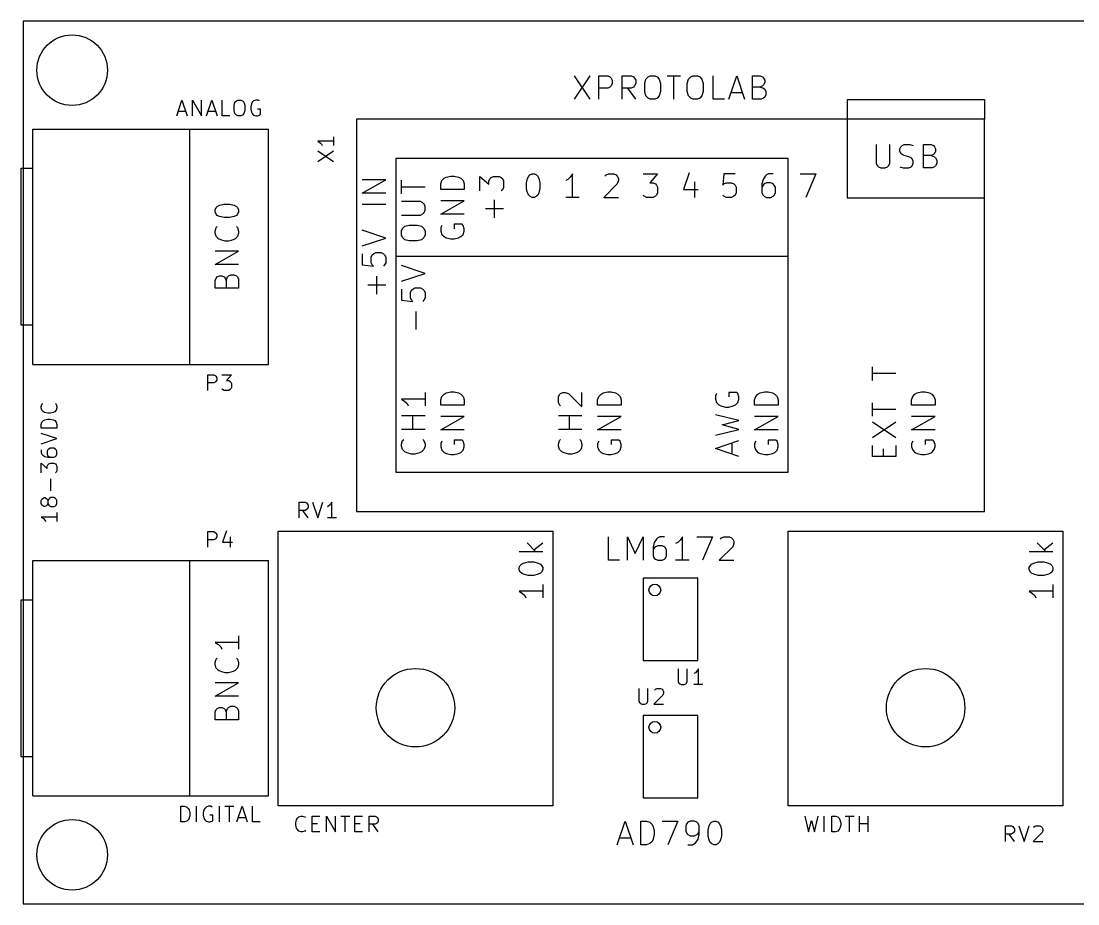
# Model space of a CAD drawing. Header units: inches. Extents: x -0.01 to 4.25, y 0 to 2.25.
# Drawn here: x -0.005 to 2.688, y 0 to 2.25 of the extents above; entities that cross this region are included whole.
import ezdxf

# ---------------------------------------------------------------- set-up
doc = ezdxf.new("R2010")
doc.units = ezdxf.units.IN
doc.layers.add('BLACK', color=1, linetype='CONTINUOUS')

msp = doc.modelspace()

# ---------------------------------------------------------------- linework, layer by layer
at = {"layer": 'BLACK'}
for p, q in [((0, 2.25), (0, 0)), ((4.25, 2.25), (0, 2.25)), ((1.4043, 2.1107), (1.4443, 2.0507)), ((1.4443, 2.1107), (1.4043, 2.0507)), ((1.4671, 2.0507), (1.4671, 2.1107)), ((1.4671, 2.1107), (1.4899, 2.1107)), ((1.4899, 2.1107), (1.4957, 2.1079)), ((1.4957, 2.1079), (1.4985, 2.105)), ((1.4985, 2.105), (1.5014, 2.0993)), ((1.5271, 2.0507), (1.5271, 2.1107)), ((1.5271, 2.1107), (1.5499, 2.1107)), ((1.5499, 2.1107), (1.5557, 2.1079)), ((1.5557, 2.1079), (1.5585, 2.105)), ((1.5585, 2.105), (1.5614, 2.0993)), ((1.5842, 2.0907), (1.5871, 2.1021)), ((1.5871, 2.1021), (1.5928, 2.1079)), ((1.5928, 2.1079), (1.5985, 2.1107)), ((1.5985, 2.1107), (1.6099, 2.1107)), ((1.6099, 2.1107), (1.6157, 2.1079)), ((1.6157, 2.1079), (1.6214, 2.1021)), ((1.6214, 2.1021), (1.6242, 2.0907)), ((1.6414, 2.1107), (1.6757, 2.1107)), ((1.6586, 2.0507), (1.6586, 2.1107)), ((1.6928, 2.0907), (1.6957, 2.1021)), ((1.6957, 2.1021), (1.7014, 2.1079)), ((1.7014, 2.1079), (1.7071, 2.1107)), ((1.7071, 2.1107), (1.7185, 2.1107)), ((1.7185, 2.1107), (1.7243, 2.1079)), ((1.7243, 2.1079), (1.73, 2.1021)), ((1.73, 2.1021), (1.7328, 2.0907)), ((1.7586, 2.0507), (1.7586, 2.1107)), ((1.7986, 2.0507), (1.8186, 2.1107)), ((1.8186, 2.1107), (1.8386, 2.0507)), ((1.8586, 2.0507), (1.8586, 2.1107)), ((1.8586, 2.1107), (1.8786, 2.1107)), ((1.8786, 2.1107), (1.8843, 2.1079)), ((1.8843, 2.1079), (1.8872, 2.105)), ((1.8872, 2.105), (1.89, 2.0993)), ((1.4899, 2.0793), (1.4671, 2.0793)), ((1.4957, 2.0821), (1.4899, 2.0793)), ((1.4985, 2.085), (1.4957, 2.0821)), ((1.5014, 2.0907), (1.4985, 2.085)), ((1.5014, 2.0993), (1.5014, 2.0907)), ((1.5499, 2.0793), (1.5271, 2.0793)), ((1.5614, 2.0507), (1.5414, 2.0793)), ((1.5557, 2.0821), (1.5499, 2.0793)), ((1.5585, 2.085), (1.5557, 2.0821)), ((1.5614, 2.0907), (1.5585, 2.085)), ((1.5614, 2.0993), (1.5614, 2.0907)), ((1.5842, 2.0707), (1.5842, 2.0907)), ((1.6242, 2.0907), (1.6242, 2.0707)), ((1.6928, 2.0707), (1.6928, 2.0907)), ((1.7328, 2.0907), (1.7328, 2.0707)), ((1.8786, 2.0821), (1.8586, 2.0821)), ((1.8843, 2.085), (1.8786, 2.0821)), ((1.8786, 2.0821), (1.8872, 2.0793)), ((1.8872, 2.0879), (1.8843, 2.085)), ((1.89, 2.0936), (1.8872, 2.0879)), ((1.8872, 2.0793), (1.89, 2.0764)), ((1.89, 2.0993), (1.89, 2.0936)), ((1.89, 2.0764), (1.8929, 2.0707)), ((0.3914, 2.0088), (0.4047, 2.0488)), ((0.4047, 2.0488), (0.4181, 2.0088)), ((0.4314, 2.0088), (0.4314, 2.0488)), ((0.4314, 2.0488), (0.4543, 2.0088)), ((0.4543, 2.0088), (0.4543, 2.0488)), ((0.4676, 2.0088), (0.4809, 2.0488)), ((0.4809, 2.0488), (0.4943, 2.0088)), ((0.5076, 2.0088), (0.5076, 2.0488)), ((0.54, 2.0431), (0.5438, 2.0469)), ((0.5438, 2.0469), (0.5476, 2.0488)), ((0.5476, 2.0488), (0.5553, 2.0488)), ((0.5553, 2.0488), (0.5591, 2.0469)), ((0.5591, 2.0469), (0.5629, 2.0431)), ((0.5876, 2.0469), (0.5838, 2.0431)), ((0.5934, 2.0488), (0.5876, 2.0469)), ((0.5991, 2.0488), (0.5934, 2.0488)), ((0.6029, 2.0469), (0.5991, 2.0488)), ((1.5871, 2.0593), (1.5842, 2.0707)), ((1.5928, 2.0536), (1.5871, 2.0593)), ((1.5985, 2.0507), (1.5928, 2.0536)), ((1.6099, 2.0507), (1.5985, 2.0507)), ((1.6157, 2.0536), (1.6099, 2.0507)), ((1.6214, 2.0593), (1.6157, 2.0536)), ((1.6242, 2.0707), (1.6214, 2.0593)), ((1.6957, 2.0593), (1.6928, 2.0707)), ((1.7014, 2.0536), (1.6957, 2.0593)), ((1.7071, 2.0507), (1.7014, 2.0536)), ((1.7185, 2.0507), (1.7071, 2.0507)), ((1.7243, 2.0536), (1.7185, 2.0507)), ((1.73, 2.0593), (1.7243, 2.0536)), ((1.7328, 2.0707), (1.73, 2.0593)), ((1.7872, 2.0507), (1.7586, 2.0507)), ((1.8043, 2.0679), (1.8329, 2.0679)), ((1.8814, 2.0507), (1.8586, 2.0507)), ((1.8872, 2.0536), (1.8814, 2.0507)), ((1.89, 2.0564), (1.8872, 2.0536)), ((1.8929, 2.0621), (1.89, 2.0564)), ((1.8929, 2.0707), (1.8929, 2.0621)), ((2.1, 2.05), (2.45, 2.05)), ((2.1, 2.05), (2.1, 1.8)), ((2.45, 2.05), (2.45, 2)), ((0.3952, 2.0202), (0.4143, 2.0202)), ((0.4714, 2.0202), (0.4905, 2.0202)), ((0.5381, 2.0355), (0.54, 2.0431)), ((0.5381, 2.0221), (0.5381, 2.0355)), ((0.54, 2.0145), (0.5381, 2.0221)), ((0.5629, 2.0431), (0.5648, 2.0355)), ((0.5648, 2.0221), (0.5629, 2.0145)), ((0.5648, 2.0355), (0.5648, 2.0221)), ((0.5819, 2.0393), (0.58, 2.0317)), ((0.58, 2.0317), (0.58, 2.026)), ((0.58, 2.026), (0.5819, 2.0183)), ((0.5838, 2.0431), (0.5819, 2.0393)), ((0.6048, 2.026), (0.5972, 2.026)), ((0.6048, 2.0126), (0.6048, 2.026)), ((0.5267, 2.0088), (0.5076, 2.0088)), ((0.5438, 2.0107), (0.54, 2.0145)), ((0.5476, 2.0088), (0.5438, 2.0107)), ((0.5553, 2.0088), (0.5476, 2.0088)), ((0.5591, 2.0107), (0.5553, 2.0088)), ((0.5629, 2.0145), (0.5591, 2.0107)), ((0.5819, 2.0183), (0.5838, 2.0145)), ((0.5838, 2.0145), (0.5876, 2.0107)), ((0.5876, 2.0107), (0.5934, 2.0088)), ((0.5934, 2.0088), (0.5972, 2.0088)), ((0.5972, 2.0088), (0.6029, 2.0107)), ((0.6029, 2.0107), (0.6048, 2.0126)), ((0.85, 2), (0.85, 1)), ((2.45, 2), (0.85, 2)), ((2.45, 1), (2.45, 2)), ((0.025, 1.975), (0.625, 1.975)), ((0.025, 1.375), (0.025, 1.975)), ((0.425, 1.375), (0.425, 1.975)), ((0.625, 1.375), (0.625, 1.975)), ((0.7912, 1.944), (0.7512, 1.944)), ((0.7512, 1.944), (0.7569, 1.9402)), ((0.7569, 1.9402), (0.7607, 1.9364)), ((0.7912, 1.9555), (0.7912, 1.9326)), ((0.7512, 1.8926), (0.7912, 1.9193)), ((0.7512, 1.9193), (0.7912, 1.8926)), ((0.7607, 1.9364), (0.7626, 1.9326)), ((2.1743, 1.9357), (2.1743, 1.8871)), ((2.2086, 1.8871), (2.2086, 1.9357)), ((2.2343, 1.9243), (2.2372, 1.93)), ((2.2343, 1.9186), (2.2343, 1.9243)), ((2.2372, 1.9129), (2.2343, 1.9186)), ((2.2372, 1.93), (2.24, 1.9329)), ((2.24, 1.91), (2.2372, 1.9129)), ((2.24, 1.9329), (2.2458, 1.9357)), ((2.2458, 1.9357), (2.26, 1.9357)), ((2.26, 1.9357), (2.2686, 1.9329)), ((2.2943, 1.8757), (2.2943, 1.9357)), ((2.2943, 1.9357), (2.3143, 1.9357)), ((2.3143, 1.9357), (2.32, 1.9329)), ((2.32, 1.9329), (2.3229, 1.93)), ((2.3229, 1.9129), (2.32, 1.91)), ((2.3229, 1.93), (2.3257, 1.9243)), ((2.3257, 1.9186), (2.3229, 1.9129)), ((2.3257, 1.9243), (2.3257, 1.9186)), ((1.95, 1.9), (0.95, 1.9)), ((0.95, 1.9), (0.95, 1.1)), ((1.95, 1.1), (1.95, 1.9)), ((2.1743, 1.8871), (2.1771, 1.8814)), ((2.2057, 1.8814), (2.2086, 1.8871)), ((2.2458, 1.9071), (2.24, 1.91)), ((2.2572, 1.9043), (2.2458, 1.9071)), ((2.2629, 1.9014), (2.2572, 1.9043)), ((2.2658, 1.8986), (2.2629, 1.9014)), ((2.2686, 1.8929), (2.2658, 1.8986)), ((2.2658, 1.8814), (2.2686, 1.8871)), ((2.2686, 1.8871), (2.2686, 1.8929)), ((2.3143, 1.9071), (2.2943, 1.9071)), ((2.32, 1.91), (2.3143, 1.9071)), ((2.3143, 1.9071), (2.3229, 1.9043)), ((2.3229, 1.9043), (2.3257, 1.9014)), ((2.3257, 1.9014), (2.3286, 1.8957)), ((2.3286, 1.8871), (2.3257, 1.8814)), ((2.3286, 1.8957), (2.3286, 1.8871)), ((-0.005, 1.475), (-0.005, 1.875)), ((-0.005, 1.875), (0.025, 1.875)), ((1.2915, 1.8579), (1.2972, 1.8607)), ((1.2972, 1.8607), (1.3029, 1.8607)), ((1.3029, 1.8607), (1.3086, 1.8579)), ((1.4001, 1.8607), (1.3944, 1.8521)), ((1.4001, 1.8007), (1.4001, 1.8607)), ((1.4858, 1.8579), (1.4915, 1.8607)), ((1.4915, 1.8607), (1.5058, 1.8607)), ((1.5058, 1.8607), (1.5115, 1.8579)), ((1.5801, 1.8607), (1.6172, 1.8607)), ((1.6172, 1.8607), (1.5972, 1.8379)), ((1.6972, 1.8636), (1.6829, 1.8207)), ((1.7858, 1.8607), (1.7829, 1.8321)), ((1.8144, 1.8607), (1.7858, 1.8607)), ((1.9001, 1.8607), (1.8944, 1.8579)), ((1.9115, 1.8607), (1.9001, 1.8607)), ((1.9801, 1.8607), (2.0201, 1.8607)), ((2.0201, 1.8607), (1.9944, 1.8007)), ((2.1771, 1.8814), (2.18, 1.8786)), ((2.18, 1.8786), (2.1857, 1.8757)), ((2.1857, 1.8757), (2.1971, 1.8757)), ((2.1971, 1.8757), (2.2029, 1.8786)), ((2.2029, 1.8786), (2.2057, 1.8814)), ((2.2343, 1.8786), (2.2429, 1.8757)), ((2.2429, 1.8757), (2.2572, 1.8757)), ((2.2572, 1.8757), (2.2629, 1.8786)), ((2.2629, 1.8786), (2.2658, 1.8814)), ((2.3171, 1.8757), (2.2943, 1.8757)), ((2.3229, 1.8786), (2.3171, 1.8757)), ((2.3257, 1.8814), (2.3229, 1.8786)), ((0.8643, 1.8114), (0.9243, 1.8457)), ((0.9243, 1.8457), (0.8643, 1.8457)), ((0.9643, 1.81), (0.9643, 1.8443)), ((1.0643, 1.8351), (1.0671, 1.8436)), ((1.0643, 1.8208), (1.0643, 1.8351)), ((1.0671, 1.8436), (1.0729, 1.8494)), ((1.0729, 1.8494), (1.0786, 1.8522)), ((1.0786, 1.8522), (1.09, 1.8551)), ((1.09, 1.8551), (1.0986, 1.8551)), ((1.0986, 1.8551), (1.11, 1.8522)), ((1.11, 1.8522), (1.1157, 1.8494)), ((1.1157, 1.8494), (1.1214, 1.8436)), ((1.1214, 1.8436), (1.1243, 1.8351)), ((1.1243, 1.8351), (1.1243, 1.8208)), ((1.1643, 1.8172), (1.1643, 1.8543)), ((1.1643, 1.8543), (1.1871, 1.8343)), ((1.1871, 1.8429), (1.19, 1.8486)), ((1.1871, 1.8343), (1.1871, 1.8429)), ((1.19, 1.8486), (1.1929, 1.8515)), ((1.1929, 1.8515), (1.1986, 1.8543)), ((1.1986, 1.8543), (1.2129, 1.8543)), ((1.2129, 1.8543), (1.2186, 1.8515)), ((1.2186, 1.8515), (1.2214, 1.8486)), ((1.2214, 1.8486), (1.2243, 1.8429)), ((1.2243, 1.8429), (1.2243, 1.8257)), ((1.2829, 1.8379), (1.2858, 1.8493)), ((1.2829, 1.8236), (1.2829, 1.8379)), ((1.2858, 1.8493), (1.2886, 1.855)), ((1.2886, 1.855), (1.2915, 1.8579)), ((1.3086, 1.8579), (1.3115, 1.855)), ((1.3115, 1.855), (1.3144, 1.8493)), ((1.3144, 1.8493), (1.3172, 1.8379)), ((1.3172, 1.8379), (1.3172, 1.8236)), ((1.3886, 1.8464), (1.3829, 1.8436)), ((1.3944, 1.8521), (1.3886, 1.8464)), ((1.5144, 1.835), (1.4801, 1.8007)), ((1.4829, 1.855), (1.4858, 1.8579)), ((1.5115, 1.8579), (1.5144, 1.855)), ((1.5144, 1.855), (1.5172, 1.8493)), ((1.5172, 1.8436), (1.5144, 1.835)), ((1.5172, 1.8493), (1.5172, 1.8436)), ((1.5972, 1.8379), (1.6058, 1.8379)), ((1.6058, 1.8379), (1.6115, 1.835)), ((1.6115, 1.835), (1.6144, 1.8321)), ((1.6144, 1.8321), (1.6172, 1.8264)), ((1.7115, 1.8407), (1.7115, 1.8007)), ((1.7829, 1.8321), (1.7858, 1.835)), ((1.7858, 1.835), (1.7915, 1.8379)), ((1.7915, 1.8379), (1.8058, 1.8379)), ((1.8058, 1.8379), (1.8115, 1.835)), ((1.8115, 1.835), (1.8144, 1.8321)), ((1.8144, 1.8321), (1.8172, 1.8264)), ((1.8858, 1.8464), (1.8829, 1.835)), ((1.8829, 1.835), (1.8829, 1.8121)), ((1.8858, 1.8321), (1.8829, 1.8264)), ((1.8915, 1.855), (1.8858, 1.8464)), ((1.8886, 1.835), (1.8858, 1.8321)), ((1.8944, 1.8379), (1.8886, 1.835)), ((1.8944, 1.8579), (1.8915, 1.855)), ((1.9058, 1.8379), (1.8944, 1.8379)), ((1.9115, 1.835), (1.9058, 1.8379)), ((1.9144, 1.8321), (1.9115, 1.835)), ((1.9172, 1.8264), (1.9144, 1.8321)), ((0.9243, 1.8114), (0.8643, 1.8114)), ((1.0243, 1.8272), (0.9643, 1.8272)), ((1.1243, 1.8208), (1.0643, 1.8208)), ((1.2214, 1.82), (1.2186, 1.8172)), ((1.2243, 1.8257), (1.2214, 1.82)), ((1.2858, 1.8121), (1.2829, 1.8236)), ((1.2886, 1.8064), (1.2858, 1.8121)), ((1.2915, 1.8036), (1.2886, 1.8064)), ((1.3115, 1.8064), (1.3086, 1.8036)), ((1.3144, 1.8121), (1.3115, 1.8064)), ((1.3172, 1.8236), (1.3144, 1.8121)), ((1.5829, 1.8036), (1.5801, 1.8064)), ((1.6144, 1.8064), (1.6115, 1.8036)), ((1.6172, 1.8121), (1.6144, 1.8064)), ((1.6172, 1.8264), (1.6172, 1.8121)), ((1.6829, 1.8207), (1.7201, 1.8207)), ((1.7858, 1.8036), (1.7829, 1.8064)), ((1.8144, 1.8064), (1.8115, 1.8036)), ((1.8172, 1.8121), (1.8144, 1.8064)), ((1.8172, 1.8264), (1.8172, 1.8121)), ((1.8829, 1.8121), (1.8858, 1.8064)), ((1.8858, 1.8064), (1.8886, 1.8036)), ((1.9115, 1.8036), (1.9144, 1.8064)), ((1.9144, 1.8064), (1.9172, 1.8121)), ((1.9172, 1.8121), (1.9172, 1.8264)), ((0.4921, 1.775), (0.495, 1.7779)), ((0.495, 1.7779), (0.5007, 1.7808)), ((0.5007, 1.7808), (0.5121, 1.7836)), ((0.5121, 1.7836), (0.5264, 1.7836)), ((0.5264, 1.7836), (0.5379, 1.7808)), ((0.5379, 1.7808), (0.5436, 1.7779)), ((0.5436, 1.7779), (0.5464, 1.775)), ((0.9243, 1.7828), (0.8643, 1.7828)), ((1.0129, 1.79), (0.9643, 1.79)), ((1.0186, 1.7871), (1.0129, 1.79)), ((1.0214, 1.7843), (1.0186, 1.7871)), ((1.0243, 1.7785), (1.0214, 1.7843)), ((1.0243, 1.7671), (1.0243, 1.7785)), ((1.0643, 1.7579), (1.1243, 1.7922)), ((1.1243, 1.7922), (1.0643, 1.7922)), ((1.2014, 1.7486), (1.2014, 1.7943)), ((1.2972, 1.8007), (1.2915, 1.8036)), ((1.3029, 1.8007), (1.2972, 1.8007)), ((1.3086, 1.8036), (1.3029, 1.8007)), ((1.4172, 1.8007), (1.3829, 1.8007)), ((1.4801, 1.8007), (1.5172, 1.8007)), ((1.5886, 1.8007), (1.5829, 1.8036)), ((1.6058, 1.8007), (1.5886, 1.8007)), ((1.6115, 1.8036), (1.6058, 1.8007)), ((1.7915, 1.8007), (1.7858, 1.8036)), ((1.8058, 1.8007), (1.7915, 1.8007)), ((1.8115, 1.8036), (1.8058, 1.8007)), ((1.8886, 1.8036), (1.8944, 1.8007)), ((1.8944, 1.8007), (1.9058, 1.8007)), ((1.9058, 1.8007), (1.9115, 1.8036)), ((2.1, 1.8), (2.45, 1.8)), ((0.4893, 1.7693), (0.4921, 1.775)), ((0.4893, 1.7636), (0.4893, 1.7693)), ((0.4921, 1.7579), (0.4893, 1.7636)), ((0.495, 1.755), (0.4921, 1.7579)), ((0.5007, 1.7522), (0.495, 1.755)), ((0.5121, 1.7493), (0.5007, 1.7522)), ((0.5379, 1.7522), (0.5264, 1.7493)), ((0.5436, 1.755), (0.5379, 1.7522)), ((0.5464, 1.7579), (0.5436, 1.755)), ((0.5464, 1.775), (0.5493, 1.7693)), ((0.5493, 1.7636), (0.5464, 1.7579)), ((0.5493, 1.7693), (0.5493, 1.7636)), ((0.9643, 1.7557), (1.0129, 1.7557)), ((1.0129, 1.7557), (1.0186, 1.7585)), ((1.0186, 1.7585), (1.0214, 1.7614)), ((1.0214, 1.7614), (1.0243, 1.7671)), ((1.1243, 1.7579), (1.0643, 1.7579)), ((1.2243, 1.7714), (1.1786, 1.7714)), ((0.4893, 1.715), (0.4921, 1.7236)), ((0.4921, 1.7236), (0.495, 1.7265)), ((0.5264, 1.7493), (0.5121, 1.7493)), ((0.5436, 1.7265), (0.5464, 1.7236)), ((0.5464, 1.7236), (0.5493, 1.715)), ((0.9671, 1.7214), (0.9729, 1.7271)), ((0.9729, 1.7271), (0.9843, 1.7299)), ((0.9843, 1.7299), (1.0043, 1.7299)), ((1.0043, 1.7299), (1.0157, 1.7271)), ((1.0157, 1.7271), (1.0214, 1.7214)), ((1.0671, 1.7293), (1.0643, 1.7236)), ((1.0643, 1.7236), (1.0643, 1.715)), ((1.1186, 1.7322), (1.0986, 1.7322)), ((1.0986, 1.7322), (1.0986, 1.7207)), ((1.1214, 1.7293), (1.1186, 1.7322)), ((1.1243, 1.7207), (1.1214, 1.7293)), ((0.4893, 1.7093), (0.4893, 1.715)), ((0.4921, 1.7008), (0.4893, 1.7093)), ((0.4979, 1.695), (0.4921, 1.7008)), ((0.5464, 1.7008), (0.5407, 1.695)), ((0.5493, 1.7093), (0.5464, 1.7008)), ((0.5493, 1.715), (0.5493, 1.7093)), ((0.9243, 1.6971), (0.8643, 1.7171)), ((0.8643, 1.6771), (0.9243, 1.6971)), ((0.9643, 1.7156), (0.9671, 1.7214)), ((0.9643, 1.7042), (0.9643, 1.7156)), ((0.9671, 1.6985), (0.9643, 1.7042)), ((0.9729, 1.6928), (0.9671, 1.6985)), ((1.0214, 1.6985), (1.0157, 1.6928)), ((1.0214, 1.7214), (1.0243, 1.7156)), ((1.0243, 1.7042), (1.0214, 1.6985)), ((1.0243, 1.7156), (1.0243, 1.7042)), ((1.0643, 1.715), (1.0671, 1.7065)), ((1.0671, 1.7065), (1.0729, 1.7007)), ((1.0729, 1.7007), (1.0786, 1.6979)), ((1.0786, 1.6979), (1.09, 1.695)), ((1.0986, 1.695), (1.11, 1.6979)), ((1.11, 1.6979), (1.1157, 1.7007)), ((1.1157, 1.7007), (1.1214, 1.7065)), ((1.1214, 1.7065), (1.1243, 1.715)), ((1.1243, 1.715), (1.1243, 1.7207)), ((0.5036, 1.6922), (0.4979, 1.695)), ((0.515, 1.6893), (0.5036, 1.6922)), ((0.5236, 1.6893), (0.515, 1.6893)), ((0.535, 1.6922), (0.5236, 1.6893)), ((0.5407, 1.695), (0.535, 1.6922)), ((0.9843, 1.6899), (0.9729, 1.6928)), ((1.0043, 1.6899), (0.9843, 1.6899)), ((1.0157, 1.6928), (1.0043, 1.6899)), ((1.09, 1.695), (1.0986, 1.695)), ((0.4893, 1.6293), (0.5493, 1.6636)), ((0.5493, 1.6636), (0.4893, 1.6636)), ((0.8643, 1.6572), (0.8643, 1.6286)), ((0.8871, 1.6486), (0.89, 1.6543)), ((0.8871, 1.6343), (0.8871, 1.6486)), ((0.89, 1.6543), (0.8929, 1.6572)), ((0.8929, 1.6572), (0.8986, 1.66)), ((0.8986, 1.66), (0.9129, 1.66)), ((0.9129, 1.66), (0.9186, 1.6572)), ((0.9186, 1.6572), (0.9214, 1.6543)), ((0.9214, 1.6543), (0.9243, 1.6486)), ((0.9243, 1.6486), (0.9243, 1.6343)), ((1.95, 1.65), (0.95, 1.65)), ((0.5493, 1.6293), (0.4893, 1.6293)), ((0.8643, 1.6286), (0.8929, 1.6257)), ((0.89, 1.6286), (0.8871, 1.6343)), ((0.8929, 1.6257), (0.89, 1.6286)), ((0.9214, 1.6286), (0.9186, 1.6257)), ((0.9243, 1.6343), (0.9214, 1.6286)), ((1.0243, 1.6071), (0.9643, 1.6271)), ((0.4893, 1.5893), (0.4921, 1.595)), ((0.4893, 1.5693), (0.4893, 1.5893)), ((0.4921, 1.595), (0.495, 1.5979)), ((0.495, 1.5979), (0.5007, 1.6007)), ((0.5007, 1.6007), (0.5064, 1.6007)), ((0.5064, 1.6007), (0.5121, 1.5979)), ((0.5121, 1.5979), (0.515, 1.595)), ((0.515, 1.595), (0.5179, 1.5893)), ((0.5179, 1.5893), (0.5207, 1.5979)), ((0.5179, 1.5893), (0.5179, 1.5693)), ((0.5207, 1.5979), (0.5236, 1.6007)), ((0.5236, 1.6007), (0.5293, 1.6036)), ((0.5293, 1.6036), (0.5379, 1.6036)), ((0.5379, 1.6036), (0.5436, 1.6007)), ((0.5436, 1.6007), (0.5464, 1.5979)), ((0.5464, 1.5979), (0.5493, 1.5921)), ((0.5493, 1.5921), (0.5493, 1.5693)), ((0.9014, 1.5543), (0.9014, 1.6)), ((0.9643, 1.5871), (1.0243, 1.6071)), ((0.5493, 1.5693), (0.4893, 1.5693)), ((0.9243, 1.5771), (0.8786, 1.5771)), ((0.9643, 1.5672), (0.9643, 1.5386)), ((0.9871, 1.5586), (0.99, 1.5643)), ((0.99, 1.5643), (0.9929, 1.5672)), ((0.9929, 1.5672), (0.9986, 1.57)), ((0.9986, 1.57), (1.0129, 1.57)), ((1.0129, 1.57), (1.0186, 1.5672)), ((1.0186, 1.5672), (1.0214, 1.5643)), ((1.0214, 1.5643), (1.0243, 1.5586)), ((0.9643, 1.5386), (0.9929, 1.5357)), ((0.9871, 1.5443), (0.9871, 1.5586)), ((0.99, 1.5386), (0.9871, 1.5443)), ((0.9929, 1.5357), (0.99, 1.5386)), ((1.0214, 1.5386), (1.0186, 1.5357)), ((1.0243, 1.5443), (1.0214, 1.5386)), ((1.0243, 1.5586), (1.0243, 1.5443)), ((1.0014, 1.4643), (1.0014, 1.51)), ((0.025, 1.475), (-0.005, 1.475)), ((0.025, 1.375), (0.625, 1.375)), ((0.4705, 1.3088), (0.4705, 1.3488)), ((0.4705, 1.3488), (0.4858, 1.3488)), ((0.4858, 1.3488), (0.4896, 1.3469)), ((0.4896, 1.3469), (0.4915, 1.345)), ((0.5067, 1.3488), (0.5315, 1.3488)), ((0.5315, 1.3488), (0.5181, 1.3336)), ((2.1643, 1.3343), (2.1643, 1.3686)), ((2.2243, 1.3515), (2.1643, 1.3515)), ((0.4858, 1.3279), (0.4705, 1.3279)), ((0.4896, 1.3298), (0.4858, 1.3279)), ((0.4915, 1.3317), (0.4896, 1.3298)), ((0.4915, 1.345), (0.4934, 1.3412)), ((0.4934, 1.3355), (0.4915, 1.3317)), ((0.4934, 1.3412), (0.4934, 1.3355)), ((0.5181, 1.3336), (0.5239, 1.3336)), ((0.5239, 1.3336), (0.5277, 1.3317)), ((0.5277, 1.3317), (0.5296, 1.3298)), ((0.5296, 1.3298), (0.5315, 1.326)), ((0.5315, 1.326), (0.5315, 1.3164)), ((0.5086, 1.3107), (0.5067, 1.3126)), ((0.5124, 1.3088), (0.5086, 1.3107)), ((0.5239, 1.3088), (0.5124, 1.3088)), ((0.5277, 1.3107), (0.5239, 1.3088)), ((0.5296, 1.3126), (0.5277, 1.3107)), ((0.5315, 1.3164), (0.5296, 1.3126)), ((1.0243, 1.3036), (1.0243, 1.2693)), ((1.0643, 1.2851), (1.0671, 1.2936)), ((1.0671, 1.2936), (1.0729, 1.2994)), ((1.0729, 1.2994), (1.0786, 1.3022)), ((1.0786, 1.3022), (1.09, 1.3051)), ((1.09, 1.3051), (1.0986, 1.3051)), ((1.0986, 1.3051), (1.11, 1.3022)), ((1.11, 1.3022), (1.1157, 1.2994)), ((1.1157, 1.2994), (1.1214, 1.2936)), ((1.1214, 1.2936), (1.1243, 1.2851)), ((1.3643, 1.2922), (1.3671, 1.2979)), ((1.3671, 1.2979), (1.37, 1.3008)), ((1.37, 1.3008), (1.3757, 1.3036)), ((1.3757, 1.3036), (1.3814, 1.3036)), ((1.3814, 1.3036), (1.39, 1.3008)), ((1.39, 1.3008), (1.4243, 1.2665)), ((1.4243, 1.2665), (1.4243, 1.3036)), ((1.4643, 1.2851), (1.4671, 1.2936)), ((1.4671, 1.2936), (1.4729, 1.2994)), ((1.4729, 1.2994), (1.4786, 1.3022)), ((1.4786, 1.3022), (1.49, 1.3051)), ((1.49, 1.3051), (1.4986, 1.3051)), ((1.4986, 1.3051), (1.51, 1.3022)), ((1.51, 1.3022), (1.5157, 1.2994)), ((1.5157, 1.2994), (1.5214, 1.2936)), ((1.5214, 1.2936), (1.5243, 1.2851)), ((1.7671, 1.3007), (1.7643, 1.295)), ((1.7643, 1.295), (1.7643, 1.2864)), ((1.8186, 1.3036), (1.7986, 1.3036)), ((1.7986, 1.3036), (1.7986, 1.2921)), ((1.8214, 1.3007), (1.8186, 1.3036)), ((1.8243, 1.2921), (1.8214, 1.3007)), ((1.8643, 1.2851), (1.8671, 1.2936)), ((1.8671, 1.2936), (1.8729, 1.2994)), ((1.8729, 1.2994), (1.8786, 1.3022)), ((1.8786, 1.3022), (1.89, 1.3051)), ((1.89, 1.3051), (1.8986, 1.3051)), ((1.8986, 1.3051), (1.91, 1.3022)), ((1.91, 1.3022), (1.9157, 1.2994)), ((1.9157, 1.2994), (1.9214, 1.2936)), ((1.9214, 1.2936), (1.9243, 1.2851)), ((2.2643, 1.2851), (2.2671, 1.2936)), ((2.2671, 1.2936), (2.2729, 1.2994)), ((2.2729, 1.2994), (2.2786, 1.3022)), ((2.2786, 1.3022), (2.29, 1.3051)), ((2.29, 1.3051), (2.2986, 1.3051)), ((2.2986, 1.3051), (2.31, 1.3022)), ((2.31, 1.3022), (2.3157, 1.2994)), ((2.3157, 1.2994), (2.3214, 1.2936)), ((2.3214, 1.2936), (2.3243, 1.2851)), ((0.0462, 1.2679), (0.0481, 1.2736)), ((0.0462, 1.2641), (0.0462, 1.2679)), ((0.0481, 1.2736), (0.05, 1.2755)), ((0.0824, 1.2755), (0.0843, 1.2736)), ((0.0843, 1.2736), (0.0862, 1.2679)), ((0.0862, 1.2679), (0.0862, 1.2641)), ((1.0243, 1.2865), (0.9643, 1.2865)), ((0.9643, 1.2865), (0.9729, 1.2808)), ((0.9729, 1.2808), (0.9786, 1.275)), ((0.9786, 1.275), (0.9814, 1.2693)), ((1.0643, 1.2708), (1.0643, 1.2851)), ((1.1243, 1.2708), (1.0643, 1.2708)), ((1.1243, 1.2851), (1.1243, 1.2708)), ((1.3643, 1.2779), (1.3643, 1.2922)), ((1.3671, 1.2722), (1.3643, 1.2779)), ((1.37, 1.2693), (1.3671, 1.2722)), ((1.4643, 1.2708), (1.4643, 1.2851)), ((1.5243, 1.2708), (1.4643, 1.2708)), ((1.5243, 1.2851), (1.5243, 1.2708)), ((1.7643, 1.2864), (1.7671, 1.2779)), ((1.7671, 1.2779), (1.7729, 1.2721)), ((1.7729, 1.2721), (1.7786, 1.2693)), ((1.7786, 1.2693), (1.79, 1.2664)), ((1.79, 1.2664), (1.7986, 1.2664)), ((1.7986, 1.2664), (1.81, 1.2693)), ((1.81, 1.2693), (1.8157, 1.2721)), ((1.8157, 1.2721), (1.8214, 1.2779)), ((1.8214, 1.2779), (1.8243, 1.2864)), ((1.8243, 1.2864), (1.8243, 1.2921)), ((1.8643, 1.2708), (1.8643, 1.2851)), ((1.9243, 1.2708), (1.8643, 1.2708)), ((1.9243, 1.2851), (1.9243, 1.2708)), ((2.1643, 1.2429), (2.1643, 1.2772)), ((2.2643, 1.2708), (2.2643, 1.2851)), ((2.3243, 1.2708), (2.2643, 1.2708)), ((2.3243, 1.2851), (2.3243, 1.2708)), ((0.0481, 1.2583), (0.0462, 1.2641)), ((0.0519, 1.2545), (0.0481, 1.2583)), ((0.0557, 1.2526), (0.0519, 1.2545)), ((0.0633, 1.2507), (0.0557, 1.2526)), ((0.069, 1.2507), (0.0633, 1.2507)), ((0.0767, 1.2526), (0.069, 1.2507)), ((0.0805, 1.2545), (0.0767, 1.2526)), ((0.0843, 1.2583), (0.0805, 1.2545)), ((0.0862, 1.2641), (0.0843, 1.2583)), ((1.0243, 1.2436), (0.9643, 1.2436)), ((0.9929, 1.2093), (0.9929, 1.2436)), ((1.0643, 1.2079), (1.1243, 1.2422)), ((1.1243, 1.2422), (1.0643, 1.2422)), ((1.4243, 1.2436), (1.3643, 1.2436)), ((1.3929, 1.2093), (1.3929, 1.2436)), ((1.4643, 1.2079), (1.5243, 1.2422)), ((1.5243, 1.2422), (1.4643, 1.2422)), ((1.8243, 1.2321), (1.7643, 1.2464)), ((1.8643, 1.2079), (1.9243, 1.2422)), ((1.9243, 1.2422), (1.8643, 1.2422)), ((2.2243, 1.2601), (2.1643, 1.2601)), ((2.2643, 1.2079), (2.3243, 1.2422)), ((2.3243, 1.2422), (2.2643, 1.2422)), ((0.0462, 1.2221), (0.0481, 1.2279)), ((0.0462, 1.2126), (0.0462, 1.2221)), ((0.0862, 1.2126), (0.0462, 1.2126)), ((0.0481, 1.2279), (0.0519, 1.2317)), ((0.0519, 1.2317), (0.0557, 1.2336)), ((0.0557, 1.2336), (0.0633, 1.2355)), ((0.0633, 1.2355), (0.069, 1.2355)), ((0.069, 1.2355), (0.0767, 1.2336)), ((0.0767, 1.2336), (0.0805, 1.2317)), ((0.0805, 1.2317), (0.0843, 1.2279)), ((0.0843, 1.2279), (0.0862, 1.2221)), ((0.0862, 1.2221), (0.0862, 1.2126)), ((1.7814, 1.2207), (1.8243, 1.2321)), ((1.8243, 1.2093), (1.7814, 1.2207)), ((2.1643, 1.1887), (2.2243, 1.2287)), ((2.1643, 1.2287), (2.2243, 1.1887)), ((0.0862, 1.1859), (0.0462, 1.1993)), ((0.0462, 1.1726), (0.0862, 1.1859)), ((1.0243, 1.2093), (0.9643, 1.2093)), ((1.1243, 1.2079), (1.0643, 1.2079)), ((1.4243, 1.2093), (1.3643, 1.2093)), ((1.5243, 1.2079), (1.4643, 1.2079)), ((1.7643, 1.195), (1.8243, 1.2093)), ((1.9243, 1.2079), (1.8643, 1.2079)), ((2.3243, 1.2079), (2.2643, 1.2079)), ((0.0652, 1.1593), (0.0633, 1.1574)), ((0.069, 1.1612), (0.0652, 1.1593)), ((0.0786, 1.1612), (0.069, 1.1612)), ((0.0824, 1.1593), (0.0786, 1.1612)), ((0.0843, 1.1574), (0.0824, 1.1593)), ((0.9643, 1.1721), (0.9671, 1.1807)), ((0.9643, 1.1664), (0.9643, 1.1721)), ((0.9671, 1.1579), (0.9643, 1.1664)), ((0.9671, 1.1807), (0.97, 1.1836)), ((1.0186, 1.1836), (1.0214, 1.1807)), ((1.0214, 1.1807), (1.0243, 1.1721)), ((1.0243, 1.1664), (1.0214, 1.1579)), ((1.0243, 1.1721), (1.0243, 1.1664)), ((1.0671, 1.1793), (1.0643, 1.1736)), ((1.0643, 1.1736), (1.0643, 1.165)), ((1.0643, 1.165), (1.0671, 1.1565)), ((1.1186, 1.1822), (1.0986, 1.1822)), ((1.0986, 1.1822), (1.0986, 1.1707)), ((1.1214, 1.1793), (1.1186, 1.1822)), ((1.1243, 1.1707), (1.1214, 1.1793)), ((1.1214, 1.1565), (1.1243, 1.165)), ((1.1243, 1.165), (1.1243, 1.1707)), ((1.3643, 1.1721), (1.3671, 1.1807)), ((1.3643, 1.1664), (1.3643, 1.1721)), ((1.3671, 1.1579), (1.3643, 1.1664)), ((1.3671, 1.1807), (1.37, 1.1836)), ((1.4186, 1.1836), (1.4214, 1.1807)), ((1.4214, 1.1807), (1.4243, 1.1721)), ((1.4243, 1.1664), (1.4214, 1.1579)), ((1.4243, 1.1721), (1.4243, 1.1664)), ((1.4671, 1.1793), (1.4643, 1.1736)), ((1.4643, 1.1736), (1.4643, 1.165)), ((1.4643, 1.165), (1.4671, 1.1565)), ((1.5186, 1.1822), (1.4986, 1.1822)), ((1.4986, 1.1822), (1.4986, 1.1707)), ((1.5214, 1.1793), (1.5186, 1.1822)), ((1.5243, 1.1707), (1.5214, 1.1793)), ((1.5214, 1.1565), (1.5243, 1.165)), ((1.5243, 1.165), (1.5243, 1.1707)), ((1.7643, 1.1607), (1.8243, 1.1807)), ((1.8243, 1.1407), (1.7643, 1.1607)), ((1.8071, 1.1464), (1.8071, 1.175)), ((1.8671, 1.1793), (1.8643, 1.1736)), ((1.8643, 1.1736), (1.8643, 1.165)), ((1.8643, 1.165), (1.8671, 1.1565)), ((1.9186, 1.1822), (1.8986, 1.1822)), ((1.8986, 1.1822), (1.8986, 1.1707)), ((1.9214, 1.1793), (1.9186, 1.1822)), ((1.9243, 1.1707), (1.9214, 1.1793)), ((1.9214, 1.1565), (1.9243, 1.165)), ((1.9243, 1.165), (1.9243, 1.1707)), ((2.1643, 1.1401), (2.1643, 1.1687)), ((2.1929, 1.1401), (2.1929, 1.1601)), ((2.2243, 1.1687), (2.2243, 1.1401)), ((2.2671, 1.1793), (2.2643, 1.1736)), ((2.2643, 1.1736), (2.2643, 1.165)), ((2.2643, 1.165), (2.2671, 1.1565)), ((2.3186, 1.1822), (2.2986, 1.1822)), ((2.2986, 1.1822), (2.2986, 1.1707)), ((2.3214, 1.1793), (2.3186, 1.1822)), ((2.3243, 1.1707), (2.3214, 1.1793)), ((2.3214, 1.1565), (2.3243, 1.165)), ((2.3243, 1.165), (2.3243, 1.1707)), ((0.0462, 1.1574), (0.0462, 1.1497)), ((0.0462, 1.1497), (0.0481, 1.1459)), ((0.0481, 1.1459), (0.05, 1.144)), ((0.05, 1.144), (0.0557, 1.1402)), ((0.0557, 1.1402), (0.0633, 1.1383)), ((0.0633, 1.1574), (0.0614, 1.1536)), ((0.0614, 1.1536), (0.0614, 1.1459)), ((0.0614, 1.1459), (0.0633, 1.1421)), ((0.0633, 1.1421), (0.0652, 1.1402)), ((0.0633, 1.1383), (0.0786, 1.1383)), ((0.0652, 1.1402), (0.069, 1.1383)), ((0.0786, 1.1383), (0.0824, 1.1402)), ((0.0824, 1.1402), (0.0843, 1.1421)), ((0.0862, 1.1536), (0.0843, 1.1574)), ((0.0843, 1.1421), (0.0862, 1.1459)), ((0.0862, 1.1459), (0.0862, 1.1536)), ((0.9729, 1.1521), (0.9671, 1.1579)), ((0.9786, 1.1493), (0.9729, 1.1521)), ((0.99, 1.1464), (0.9786, 1.1493)), ((0.9986, 1.1464), (0.99, 1.1464)), ((1.01, 1.1493), (0.9986, 1.1464)), ((1.0157, 1.1521), (1.01, 1.1493)), ((1.0214, 1.1579), (1.0157, 1.1521)), ((1.0671, 1.1565), (1.0729, 1.1507)), ((1.0729, 1.1507), (1.0786, 1.1479)), ((1.0786, 1.1479), (1.09, 1.145)), ((1.09, 1.145), (1.0986, 1.145)), ((1.0986, 1.145), (1.11, 1.1479)), ((1.11, 1.1479), (1.1157, 1.1507)), ((1.1157, 1.1507), (1.1214, 1.1565)), ((1.3729, 1.1521), (1.3671, 1.1579)), ((1.3786, 1.1493), (1.3729, 1.1521)), ((1.39, 1.1464), (1.3786, 1.1493)), ((1.3986, 1.1464), (1.39, 1.1464)), ((1.41, 1.1493), (1.3986, 1.1464)), ((1.4157, 1.1521), (1.41, 1.1493)), ((1.4214, 1.1579), (1.4157, 1.1521)), ((1.4671, 1.1565), (1.4729, 1.1507)), ((1.4729, 1.1507), (1.4786, 1.1479)), ((1.4786, 1.1479), (1.49, 1.145)), ((1.49, 1.145), (1.4986, 1.145)), ((1.4986, 1.145), (1.51, 1.1479)), ((1.51, 1.1479), (1.5157, 1.1507)), ((1.5157, 1.1507), (1.5214, 1.1565)), ((1.8671, 1.1565), (1.8729, 1.1507)), ((1.8729, 1.1507), (1.8786, 1.1479)), ((1.8786, 1.1479), (1.89, 1.145)), ((1.89, 1.145), (1.8986, 1.145)), ((1.8986, 1.145), (1.91, 1.1479)), ((1.91, 1.1479), (1.9157, 1.1507)), ((1.9157, 1.1507), (1.9214, 1.1565)), ((2.2243, 1.1401), (2.1643, 1.1401)), ((2.2671, 1.1565), (2.2729, 1.1507)), ((2.2729, 1.1507), (2.2786, 1.1479)), ((2.2786, 1.1479), (2.29, 1.145)), ((2.29, 1.145), (2.2986, 1.145)), ((2.2986, 1.145), (2.31, 1.1479)), ((2.31, 1.1479), (2.3157, 1.1507)), ((2.3157, 1.1507), (2.3214, 1.1565)), ((0.0462, 1.0983), (0.0462, 1.1231)), ((0.0462, 1.1231), (0.0614, 1.1097)), ((0.0614, 1.1155), (0.0633, 1.1193)), ((0.0614, 1.1097), (0.0614, 1.1155)), ((0.0633, 1.1193), (0.0652, 1.1212)), ((0.0652, 1.1212), (0.069, 1.1231)), ((0.069, 1.1231), (0.0786, 1.1231)), ((0.0786, 1.1231), (0.0824, 1.1212)), ((0.0824, 1.1212), (0.0843, 1.1193)), ((0.0843, 1.1193), (0.0862, 1.1155)), ((0.0862, 1.1155), (0.0862, 1.104)), ((0.071, 1.0526), (0.071, 1.0831)), ((0.0843, 1.1002), (0.0824, 1.0983)), ((0.0862, 1.104), (0.0843, 1.1002)), ((0.95, 1.1), (1.95, 1.1)), ((0.0462, 1.0279), (0.0481, 1.0317)), ((0.0462, 1.0202), (0.0462, 1.0279)), ((0.0481, 1.0317), (0.05, 1.0336)), ((0.05, 1.0336), (0.0538, 1.0355)), ((0.0538, 1.0355), (0.0557, 1.0355)), ((0.0557, 1.0355), (0.0595, 1.0336)), ((0.0595, 1.0336), (0.0614, 1.0317)), ((0.0614, 1.0317), (0.0633, 1.0279)), ((0.0652, 1.0317), (0.0633, 1.0279)), ((0.0633, 1.0279), (0.0633, 1.0202)), ((0.0671, 1.0336), (0.0652, 1.0317)), ((0.071, 1.0355), (0.0671, 1.0336)), ((0.0786, 1.0355), (0.071, 1.0355)), ((0.0824, 1.0336), (0.0786, 1.0355)), ((0.0843, 1.0317), (0.0824, 1.0336)), ((0.0862, 1.0279), (0.0843, 1.0317)), ((0.0862, 1.0202), (0.0862, 1.0279)), ((0.7033, 0.9838), (0.7033, 1.0238)), ((0.7033, 1.0238), (0.7186, 1.0238)), ((0.7186, 1.0238), (0.7224, 1.0219)), ((0.7376, 1.0238), (0.7509, 0.9838)), ((0.7509, 0.9838), (0.7643, 1.0238)), ((0.7871, 1.0238), (0.7833, 1.0181)), ((0.7871, 0.9838), (0.7871, 1.0238)), ((0.0481, 1.0164), (0.0462, 1.0202)), ((0.05, 1.0145), (0.0481, 1.0164)), ((0.0538, 1.0126), (0.05, 1.0145)), ((0.0557, 1.0126), (0.0538, 1.0126)), ((0.0595, 1.0145), (0.0557, 1.0126)), ((0.0614, 1.0164), (0.0595, 1.0145)), ((0.0633, 1.0202), (0.0614, 1.0164)), ((0.0633, 1.0202), (0.0652, 1.0164)), ((0.0652, 1.0164), (0.0671, 1.0145)), ((0.0671, 1.0145), (0.071, 1.0126)), ((0.071, 1.0126), (0.0786, 1.0126)), ((0.0786, 1.0126), (0.0824, 1.0145)), ((0.0824, 1.0145), (0.0843, 1.0164)), ((0.0843, 1.0164), (0.0862, 1.0202)), ((0.0862, 0.9974), (0.0862, 0.9745)), ((0.7186, 1.0029), (0.7033, 1.0029)), ((0.7262, 0.9838), (0.7128, 1.0029)), ((0.7224, 1.0048), (0.7186, 1.0029)), ((0.7224, 1.0219), (0.7243, 1.02)), ((0.7243, 1.0067), (0.7224, 1.0048)), ((0.7243, 1.02), (0.7262, 1.0162)), ((0.7262, 1.0105), (0.7243, 1.0067)), ((0.7262, 1.0162), (0.7262, 1.0105)), ((0.7795, 1.0143), (0.7757, 1.0124)), ((0.7833, 1.0181), (0.7795, 1.0143)), ((0.85, 1), (2.45, 1)), ((0.0862, 0.9859), (0.0462, 0.9859)), ((0.0462, 0.9859), (0.0519, 0.9821)), ((0.0519, 0.9821), (0.0557, 0.9783)), ((0.0557, 0.9783), (0.0576, 0.9745)), ((0.7986, 0.9838), (0.7757, 0.9838)), ((0.4705, 0.9088), (0.4705, 0.9488)), ((0.4705, 0.9488), (0.4858, 0.9488)), ((0.4858, 0.9488), (0.4896, 0.9469)), ((0.4896, 0.9469), (0.4915, 0.945)), ((0.4915, 0.945), (0.4934, 0.9412)), ((0.5181, 0.9507), (0.5086, 0.9221)), ((0.65, 0.25), (0.65, 0.95)), ((0.65, 0.95), (1.35, 0.95)), ((1.35, 0.95), (1.35, 0.25)), ((1.95, 0.25), (1.95, 0.95)), ((1.95, 0.95), (2.65, 0.95)), ((2.65, 0.95), (2.65, 0.25)), ((0.4858, 0.9279), (0.4705, 0.9279)), ((0.4896, 0.9298), (0.4858, 0.9279)), ((0.4915, 0.9317), (0.4896, 0.9298)), ((0.4934, 0.9355), (0.4915, 0.9317)), ((0.4934, 0.9412), (0.4934, 0.9355)), ((0.5086, 0.9221), (0.5334, 0.9221)), ((0.5277, 0.9355), (0.5277, 0.9088)), ((1.2843, 0.9199), (1.3071, 0.8971)), ((1.3014, 0.9028), (1.3243, 0.9199)), ((1.4915, 0.8757), (1.4915, 0.9357)), ((1.5401, 0.8757), (1.5401, 0.9357)), ((1.5401, 0.9357), (1.5601, 0.8929)), ((1.5601, 0.8929), (1.5801, 0.9357)), ((1.5801, 0.9357), (1.5801, 0.8757)), ((1.6087, 0.9214), (1.6058, 0.91)), ((1.6144, 0.93), (1.6087, 0.9214)), ((1.6173, 0.9329), (1.6144, 0.93)), ((1.623, 0.9357), (1.6173, 0.9329)), ((1.6344, 0.9357), (1.623, 0.9357)), ((1.6686, 0.9214), (1.6629, 0.9186)), ((1.6744, 0.9271), (1.6686, 0.9214)), ((1.6801, 0.9357), (1.6744, 0.9271)), ((1.6801, 0.8757), (1.6801, 0.9357)), ((1.7172, 0.9357), (1.7572, 0.9357)), ((1.7572, 0.9357), (1.7315, 0.8757)), ((1.7771, 0.93), (1.78, 0.9329)), ((1.78, 0.9329), (1.7857, 0.9357)), ((1.7857, 0.9357), (1.8, 0.9357)), ((1.8, 0.9357), (1.8057, 0.9329)), ((1.8057, 0.9329), (1.8086, 0.93)), ((1.8086, 0.93), (1.8114, 0.9243)), ((1.8114, 0.9186), (1.8086, 0.91)), ((1.8114, 0.9243), (1.8114, 0.9186)), ((2.5843, 0.9199), (2.6071, 0.8971)), ((2.6014, 0.9028), (2.6243, 0.9199)), ((1.3243, 0.8971), (1.2643, 0.8971)), ((1.6058, 0.91), (1.6058, 0.8871)), ((1.6087, 0.9071), (1.6058, 0.9014)), ((1.6115, 0.91), (1.6087, 0.9071)), ((1.6173, 0.9129), (1.6115, 0.91)), ((1.6287, 0.9129), (1.6173, 0.9129)), ((1.6344, 0.91), (1.6287, 0.9129)), ((1.6373, 0.9071), (1.6344, 0.91)), ((1.6401, 0.9014), (1.6373, 0.9071)), ((1.6401, 0.8871), (1.6401, 0.9014)), ((1.8086, 0.91), (1.7743, 0.8757)), ((2.6243, 0.8971), (2.5643, 0.8971)), ((0.025, 0.875), (0.625, 0.875)), ((0.025, 0.275), (0.025, 0.875)), ((0.425, 0.275), (0.425, 0.875)), ((0.625, 0.275), (0.625, 0.875)), ((1.2643, 0.8571), (1.2671, 0.8628)), ((1.2671, 0.8628), (1.27, 0.8657)), ((1.27, 0.8657), (1.2757, 0.8686)), ((1.2757, 0.8686), (1.2871, 0.8714)), ((1.2871, 0.8714), (1.3014, 0.8714)), ((1.3014, 0.8714), (1.3129, 0.8686)), ((1.3129, 0.8686), (1.3186, 0.8657)), ((1.3186, 0.8657), (1.3214, 0.8628)), ((1.3214, 0.8628), (1.3243, 0.8571)), ((1.5201, 0.8757), (1.4915, 0.8757)), ((1.6058, 0.8871), (1.6087, 0.8814)), ((1.6087, 0.8814), (1.6115, 0.8786)), ((1.6115, 0.8786), (1.6173, 0.8757)), ((1.6173, 0.8757), (1.6287, 0.8757)), ((1.6287, 0.8757), (1.6344, 0.8786)), ((1.6344, 0.8786), (1.6373, 0.8814)), ((1.6373, 0.8814), (1.6401, 0.8871)), ((1.6972, 0.8757), (1.6629, 0.8757)), ((1.7743, 0.8757), (1.8114, 0.8757)), ((2.5643, 0.8571), (2.5671, 0.8628)), ((2.5671, 0.8628), (2.57, 0.8657)), ((2.57, 0.8657), (2.5757, 0.8686)), ((2.5757, 0.8686), (2.5871, 0.8714)), ((2.5871, 0.8714), (2.6014, 0.8714)), ((2.6014, 0.8714), (2.6129, 0.8686)), ((2.6129, 0.8686), (2.6186, 0.8657)), ((2.6186, 0.8657), (2.6214, 0.8628)), ((2.6214, 0.8628), (2.6243, 0.8571)), ((1.2643, 0.8514), (1.2643, 0.8571)), ((1.2671, 0.8457), (1.2643, 0.8514)), ((1.27, 0.8428), (1.2671, 0.8457)), ((1.2757, 0.84), (1.27, 0.8428)), ((1.2871, 0.8371), (1.2757, 0.84)), ((1.3014, 0.8371), (1.2871, 0.8371)), ((1.3129, 0.84), (1.3014, 0.8371)), ((1.3186, 0.8428), (1.3129, 0.84)), ((1.3214, 0.8457), (1.3186, 0.8428)), ((1.3243, 0.8514), (1.3214, 0.8457)), ((1.3243, 0.8571), (1.3243, 0.8514)), ((2.5643, 0.8514), (2.5643, 0.8571)), ((2.5671, 0.8457), (2.5643, 0.8514)), ((2.57, 0.8428), (2.5671, 0.8457)), ((2.5757, 0.84), (2.57, 0.8428)), ((2.5871, 0.8371), (2.5757, 0.84)), ((2.6014, 0.8371), (2.5871, 0.8371)), ((2.6129, 0.84), (2.6014, 0.8371)), ((2.6186, 0.8428), (2.6129, 0.84)), ((2.6214, 0.8457), (2.6186, 0.8428)), ((2.6243, 0.8514), (2.6214, 0.8457)), ((2.6243, 0.8571), (2.6243, 0.8514)), ((1.3243, 0.8143), (1.3243, 0.78)), ((1.58, 0.83), (1.58, 0.62)), ((1.72, 0.83), (1.58, 0.83)), ((1.72, 0.62), (1.72, 0.83)), ((2.6243, 0.8143), (2.6243, 0.78)), ((1.3243, 0.7972), (1.2643, 0.7972)), ((1.2643, 0.7972), (1.2729, 0.7915)), ((1.2729, 0.7915), (1.2786, 0.7857)), ((1.2786, 0.7857), (1.2814, 0.78)), ((2.6243, 0.7972), (2.5643, 0.7972)), ((2.5643, 0.7972), (2.5729, 0.7915)), ((2.5729, 0.7915), (2.5786, 0.7857)), ((2.5786, 0.7857), (2.5814, 0.78)), ((-0.005, 0.375), (-0.005, 0.775)), ((-0.005, 0.775), (0.025, 0.775)), ((0.5493, 0.6836), (0.5493, 0.6493)), ((0.5493, 0.6665), (0.4893, 0.6665)), ((0.4893, 0.6665), (0.4979, 0.6608)), ((0.4979, 0.6608), (0.5036, 0.655)), ((0.5036, 0.655), (0.5064, 0.6493)), ((0.4893, 0.615), (0.4921, 0.6236)), ((0.4921, 0.6236), (0.495, 0.6265)), ((0.5436, 0.6265), (0.5464, 0.6236)), ((0.5464, 0.6236), (0.5493, 0.615)), ((1.58, 0.62), (1.72, 0.62)), ((0.4893, 0.6093), (0.4893, 0.615)), ((0.4921, 0.6008), (0.4893, 0.6093)), ((0.4979, 0.595), (0.4921, 0.6008)), ((0.5036, 0.5922), (0.4979, 0.595)), ((0.5407, 0.595), (0.535, 0.5922)), ((0.5464, 0.6008), (0.5407, 0.595)), ((0.5493, 0.6093), (0.5464, 0.6008)), ((0.5493, 0.615), (0.5493, 0.6093)), ((1.6695, 0.5988), (1.6695, 0.5664)), ((1.6924, 0.5664), (1.6924, 0.5988)), ((1.7171, 0.5931), (1.7133, 0.5893)), ((1.7209, 0.5988), (1.7171, 0.5931)), ((1.7209, 0.5588), (1.7209, 0.5988)), ((0.515, 0.5893), (0.5036, 0.5922)), ((0.5236, 0.5893), (0.515, 0.5893)), ((0.535, 0.5922), (0.5236, 0.5893)), ((1.6695, 0.5664), (1.6714, 0.5626)), ((1.6905, 0.5626), (1.6924, 0.5664)), ((1.7133, 0.5893), (1.7095, 0.5874)), ((0.4893, 0.5293), (0.5493, 0.5636)), ((0.5493, 0.5636), (0.4893, 0.5636)), ((1.5695, 0.5488), (1.5695, 0.5164)), ((1.5924, 0.5164), (1.5924, 0.5488)), ((1.6095, 0.545), (1.6114, 0.5469)), ((1.6114, 0.5469), (1.6152, 0.5488)), ((1.6152, 0.5488), (1.6248, 0.5488)), ((1.6248, 0.5488), (1.6286, 0.5469)), ((1.6286, 0.5469), (1.6305, 0.545)), ((1.6305, 0.545), (1.6324, 0.5412)), ((1.6324, 0.5412), (1.6324, 0.5374)), ((1.6714, 0.5626), (1.6733, 0.5607)), ((1.6733, 0.5607), (1.6771, 0.5588)), ((1.6771, 0.5588), (1.6848, 0.5588)), ((1.6848, 0.5588), (1.6886, 0.5607)), ((1.6886, 0.5607), (1.6905, 0.5626)), ((1.7324, 0.5588), (1.7095, 0.5588)), ((0.5493, 0.5293), (0.4893, 0.5293)), ((1.5695, 0.5164), (1.5714, 0.5126)), ((1.5714, 0.5126), (1.5733, 0.5107)), ((1.5886, 0.5107), (1.5905, 0.5126)), ((1.5905, 0.5126), (1.5924, 0.5164)), ((1.6305, 0.5317), (1.6076, 0.5088)), ((1.6324, 0.5374), (1.6305, 0.5317)), ((0.4893, 0.4893), (0.4921, 0.495)), ((0.4893, 0.4693), (0.4893, 0.4893)), ((0.4921, 0.495), (0.495, 0.4979)), ((0.495, 0.4979), (0.5007, 0.5007)), ((0.5007, 0.5007), (0.5064, 0.5007)), ((0.5064, 0.5007), (0.5121, 0.4979)), ((0.5121, 0.4979), (0.515, 0.495)), ((0.515, 0.495), (0.5179, 0.4893)), ((0.5179, 0.4893), (0.5207, 0.4979)), ((0.5179, 0.4893), (0.5179, 0.4693)), ((0.5207, 0.4979), (0.5236, 0.5007)), ((0.5236, 0.5007), (0.5293, 0.5036)), ((0.5293, 0.5036), (0.5379, 0.5036)), ((0.5379, 0.5036), (0.5436, 0.5007)), ((0.5436, 0.5007), (0.5464, 0.4979)), ((0.5464, 0.4979), (0.5493, 0.4921)), ((0.5493, 0.4921), (0.5493, 0.4693)), ((1.5733, 0.5107), (1.5771, 0.5088)), ((1.5771, 0.5088), (1.5848, 0.5088)), ((1.5848, 0.5088), (1.5886, 0.5107)), ((1.6076, 0.5088), (1.6324, 0.5088)), ((0.5493, 0.4693), (0.4893, 0.4693)), ((1.58, 0.48), (1.58, 0.27)), ((1.72, 0.48), (1.58, 0.48)), ((1.72, 0.27), (1.72, 0.48)), ((0.025, 0.375), (-0.005, 0.375)), ((0.025, 0.275), (0.625, 0.275)), ((1.58, 0.27), (1.72, 0.27)), ((0.4019, 0.2088), (0.4019, 0.2488)), ((0.4019, 0.2488), (0.4114, 0.2488)), ((0.4114, 0.2488), (0.4172, 0.2469)), ((0.4172, 0.2469), (0.421, 0.2431)), ((0.421, 0.2431), (0.4229, 0.2393)), ((0.4419, 0.2088), (0.4419, 0.2488)), ((0.4628, 0.2431), (0.4609, 0.2393)), ((0.4666, 0.2469), (0.4628, 0.2431)), ((0.4724, 0.2488), (0.4666, 0.2469)), ((0.4781, 0.2488), (0.4724, 0.2488)), ((0.4819, 0.2469), (0.4781, 0.2488)), ((0.5009, 0.2088), (0.5009, 0.2488)), ((0.5142, 0.2488), (0.5371, 0.2488)), ((0.5256, 0.2088), (0.5256, 0.2488)), ((0.5447, 0.2088), (0.558, 0.2488)), ((0.558, 0.2488), (0.5714, 0.2088)), ((0.5847, 0.2088), (0.5847, 0.2488)), ((1.35, 0.25), (0.65, 0.25)), ((2.65, 0.25), (1.95, 0.25)), ((0.4229, 0.2183), (0.421, 0.2145)), ((0.4229, 0.2393), (0.4248, 0.2317)), ((0.4248, 0.226), (0.4229, 0.2183)), ((0.4248, 0.2317), (0.4248, 0.226)), ((0.4609, 0.2393), (0.459, 0.2317)), ((0.459, 0.2317), (0.459, 0.226)), ((0.459, 0.226), (0.4609, 0.2183)), ((0.4609, 0.2183), (0.4628, 0.2145)), ((0.4838, 0.226), (0.4762, 0.226)), ((0.4838, 0.2126), (0.4838, 0.226)), ((0.5485, 0.2202), (0.5676, 0.2202)), ((0.6971, 0.2143), (0.699, 0.2181)), ((0.699, 0.2181), (0.7028, 0.2219)), ((0.7028, 0.2219), (0.7086, 0.2238)), ((0.7086, 0.2238), (0.7124, 0.2238)), ((0.7124, 0.2238), (0.7181, 0.2219)), ((0.7181, 0.2219), (0.72, 0.22)), ((0.7371, 0.1838), (0.7371, 0.2238)), ((0.7371, 0.2238), (0.7562, 0.2238)), ((0.7733, 0.1838), (0.7733, 0.2238)), ((0.7733, 0.2238), (0.7962, 0.1838)), ((0.7962, 0.1838), (0.7962, 0.2238)), ((0.8095, 0.2238), (0.8324, 0.2238)), ((0.8209, 0.1838), (0.8209, 0.2238)), ((0.8457, 0.1838), (0.8457, 0.2238)), ((0.8457, 0.2238), (0.8648, 0.2238)), ((0.8819, 0.1838), (0.8819, 0.2238)), ((0.8819, 0.2238), (0.8972, 0.2238)), ((0.8972, 0.2238), (0.901, 0.2219)), ((0.901, 0.2219), (0.9029, 0.22)), ((0.9029, 0.22), (0.9048, 0.2162)), ((0.9048, 0.2162), (0.9048, 0.2105)), ((1.9922, 0.2238), (2.0017, 0.1838)), ((2.017, 0.1838), (2.0265, 0.2238)), ((2.0417, 0.1838), (2.0417, 0.2238)), ((2.0607, 0.1838), (2.0607, 0.2238)), ((2.0607, 0.2238), (2.0702, 0.2238)), ((2.0702, 0.2238), (2.076, 0.2219)), ((2.076, 0.2219), (2.0798, 0.2181)), ((2.0798, 0.2181), (2.0817, 0.2143)), ((2.095, 0.2238), (2.1179, 0.2238)), ((2.1064, 0.1838), (2.1064, 0.2238)), ((2.1312, 0.1838), (2.1312, 0.2238)), ((2.1541, 0.1838), (2.1541, 0.2238)), ((0.4114, 0.2088), (0.4019, 0.2088)), ((0.4172, 0.2107), (0.4114, 0.2088)), ((0.421, 0.2145), (0.4172, 0.2107)), ((0.4628, 0.2145), (0.4666, 0.2107)), ((0.4666, 0.2107), (0.4724, 0.2088)), ((0.4724, 0.2088), (0.4762, 0.2088)), ((0.4762, 0.2088), (0.4819, 0.2107)), ((0.4819, 0.2107), (0.4838, 0.2126)), ((0.6038, 0.2088), (0.5847, 0.2088)), ((0.6952, 0.2067), (0.6971, 0.2143)), ((0.6952, 0.201), (0.6952, 0.2067)), ((0.6971, 0.1933), (0.6952, 0.201)), ((0.699, 0.1895), (0.6971, 0.1933)), ((0.7028, 0.1857), (0.699, 0.1895)), ((0.7371, 0.2048), (0.7505, 0.2048)), ((0.8457, 0.2048), (0.8591, 0.2048)), ((0.8972, 0.2029), (0.8819, 0.2029)), ((0.9048, 0.1838), (0.8914, 0.2029)), ((0.901, 0.2048), (0.8972, 0.2029)), ((0.9029, 0.2067), (0.901, 0.2048)), ((0.9048, 0.2105), (0.9029, 0.2067)), ((1.5144, 0.1507), (1.5344, 0.2107)), ((1.5344, 0.2107), (1.5544, 0.1507)), ((1.5744, 0.1507), (1.5744, 0.2107)), ((1.5744, 0.2107), (1.5887, 0.2107)), ((1.5887, 0.2107), (1.5972, 0.2079)), ((1.5972, 0.2079), (1.603, 0.2021)), ((1.603, 0.2021), (1.6058, 0.1964)), ((1.6058, 0.1964), (1.6087, 0.185)), ((1.6287, 0.2107), (1.6687, 0.2107)), ((1.6687, 0.2107), (1.643, 0.1507)), ((1.6915, 0.205), (1.6886, 0.1993)), ((1.6886, 0.1993), (1.6886, 0.185)), ((1.6943, 0.2079), (1.6915, 0.205)), ((1.7001, 0.2107), (1.6943, 0.2079)), ((1.7115, 0.2107), (1.7001, 0.2107)), ((1.7172, 0.2079), (1.7115, 0.2107)), ((1.7201, 0.205), (1.7172, 0.2079)), ((1.7229, 0.1993), (1.7201, 0.205)), ((1.7229, 0.1764), (1.7229, 0.1993)), ((1.7457, 0.1879), (1.7486, 0.1993)), ((1.7486, 0.1993), (1.7514, 0.205)), ((1.7514, 0.205), (1.7543, 0.2079)), ((1.7543, 0.2079), (1.76, 0.2107)), ((1.76, 0.2107), (1.7657, 0.2107)), ((1.7657, 0.2107), (1.7714, 0.2079)), ((1.7714, 0.2079), (1.7743, 0.205)), ((1.7743, 0.205), (1.7772, 0.1993)), ((1.7772, 0.1993), (1.78, 0.1879)), ((2.0017, 0.1838), (2.0094, 0.2124)), ((2.0094, 0.2124), (2.017, 0.1838)), ((2.0798, 0.1895), (2.076, 0.1857)), ((2.0817, 0.1933), (2.0798, 0.1895)), ((2.0817, 0.2143), (2.0836, 0.2067)), ((2.0836, 0.201), (2.0817, 0.1933)), ((2.0836, 0.2067), (2.0836, 0.201)), ((2.1312, 0.2048), (2.1541, 0.2048)), ((2.5033, 0.1588), (2.5033, 0.1988)), ((2.5033, 0.1988), (2.5186, 0.1988)), ((2.5186, 0.1988), (2.5224, 0.1969)), ((2.5224, 0.1969), (2.5243, 0.195)), ((2.5243, 0.195), (2.5262, 0.1912)), ((2.5262, 0.1912), (2.5262, 0.1855)), ((2.5376, 0.1988), (2.5509, 0.1588)), ((2.5509, 0.1588), (2.5643, 0.1988)), ((2.5757, 0.195), (2.5776, 0.1969)), ((2.5776, 0.1969), (2.5814, 0.1988)), ((2.5814, 0.1988), (2.591, 0.1988)), ((2.591, 0.1988), (2.5948, 0.1969)), ((2.5948, 0.1969), (2.5967, 0.195)), ((2.5967, 0.195), (2.5986, 0.1912)), ((2.5986, 0.1912), (2.5986, 0.1874)), ((0.7086, 0.1838), (0.7028, 0.1857)), ((0.7124, 0.1838), (0.7086, 0.1838)), ((0.7181, 0.1857), (0.7124, 0.1838)), ((0.72, 0.1876), (0.7181, 0.1857)), ((0.7562, 0.1838), (0.7371, 0.1838)), ((0.8648, 0.1838), (0.8457, 0.1838)), ((1.5201, 0.1679), (1.5487, 0.1679)), ((1.6058, 0.165), (1.603, 0.1593)), ((1.6087, 0.1764), (1.6058, 0.165)), ((1.6087, 0.185), (1.6087, 0.1764)), ((1.6886, 0.185), (1.6915, 0.1793)), ((1.6915, 0.1793), (1.6943, 0.1764)), ((1.6943, 0.1764), (1.7001, 0.1736)), ((1.7001, 0.1736), (1.7115, 0.1736)), ((1.7115, 0.1736), (1.7172, 0.1764)), ((1.7143, 0.1564), (1.7201, 0.165)), ((1.7172, 0.1764), (1.7201, 0.1793)), ((1.7201, 0.1793), (1.7229, 0.185)), ((1.7201, 0.165), (1.7229, 0.1764)), ((1.7457, 0.1736), (1.7457, 0.1879)), ((1.7486, 0.1621), (1.7457, 0.1736)), ((1.7514, 0.1564), (1.7486, 0.1621)), ((1.7772, 0.1621), (1.7743, 0.1564)), ((1.78, 0.1736), (1.7772, 0.1621)), ((1.78, 0.1879), (1.78, 0.1736)), ((2.0702, 0.1838), (2.0607, 0.1838)), ((2.076, 0.1857), (2.0702, 0.1838)), ((2.5186, 0.1779), (2.5033, 0.1779)), ((2.5262, 0.1588), (2.5128, 0.1779)), ((2.5224, 0.1798), (2.5186, 0.1779)), ((2.5243, 0.1817), (2.5224, 0.1798)), ((2.5262, 0.1855), (2.5243, 0.1817)), ((2.5967, 0.1817), (2.5738, 0.1588)), ((2.5986, 0.1874), (2.5967, 0.1817)), ((1.5887, 0.1507), (1.5744, 0.1507)), ((1.5972, 0.1536), (1.5887, 0.1507)), ((1.603, 0.1593), (1.5972, 0.1536)), ((1.6943, 0.1507), (1.7058, 0.1507)), ((1.7058, 0.1507), (1.7115, 0.1536)), ((1.7115, 0.1536), (1.7143, 0.1564)), ((1.7543, 0.1536), (1.7514, 0.1564)), ((1.76, 0.1507), (1.7543, 0.1536)), ((1.7657, 0.1507), (1.76, 0.1507)), ((1.7714, 0.1536), (1.7657, 0.1507)), ((1.7743, 0.1564), (1.7714, 0.1536)), ((2.5738, 0.1588), (2.5986, 0.1588)), ((0, 0), (4.25, 0))]:
    msp.add_line(p, q, dxfattribs=at)
for centre, radius in [((0.125, 2.125), 0.09), ((1.61, 0.8), 0.015), ((1, 0.5), 0.1), ((2.3, 0.5), 0.1), ((1.61, 0.45), 0.015), ((0.125, 0.125), 0.09)]:
    msp.add_circle(centre, radius, dxfattribs=at)

doc.saveas('drawing.dxf')
